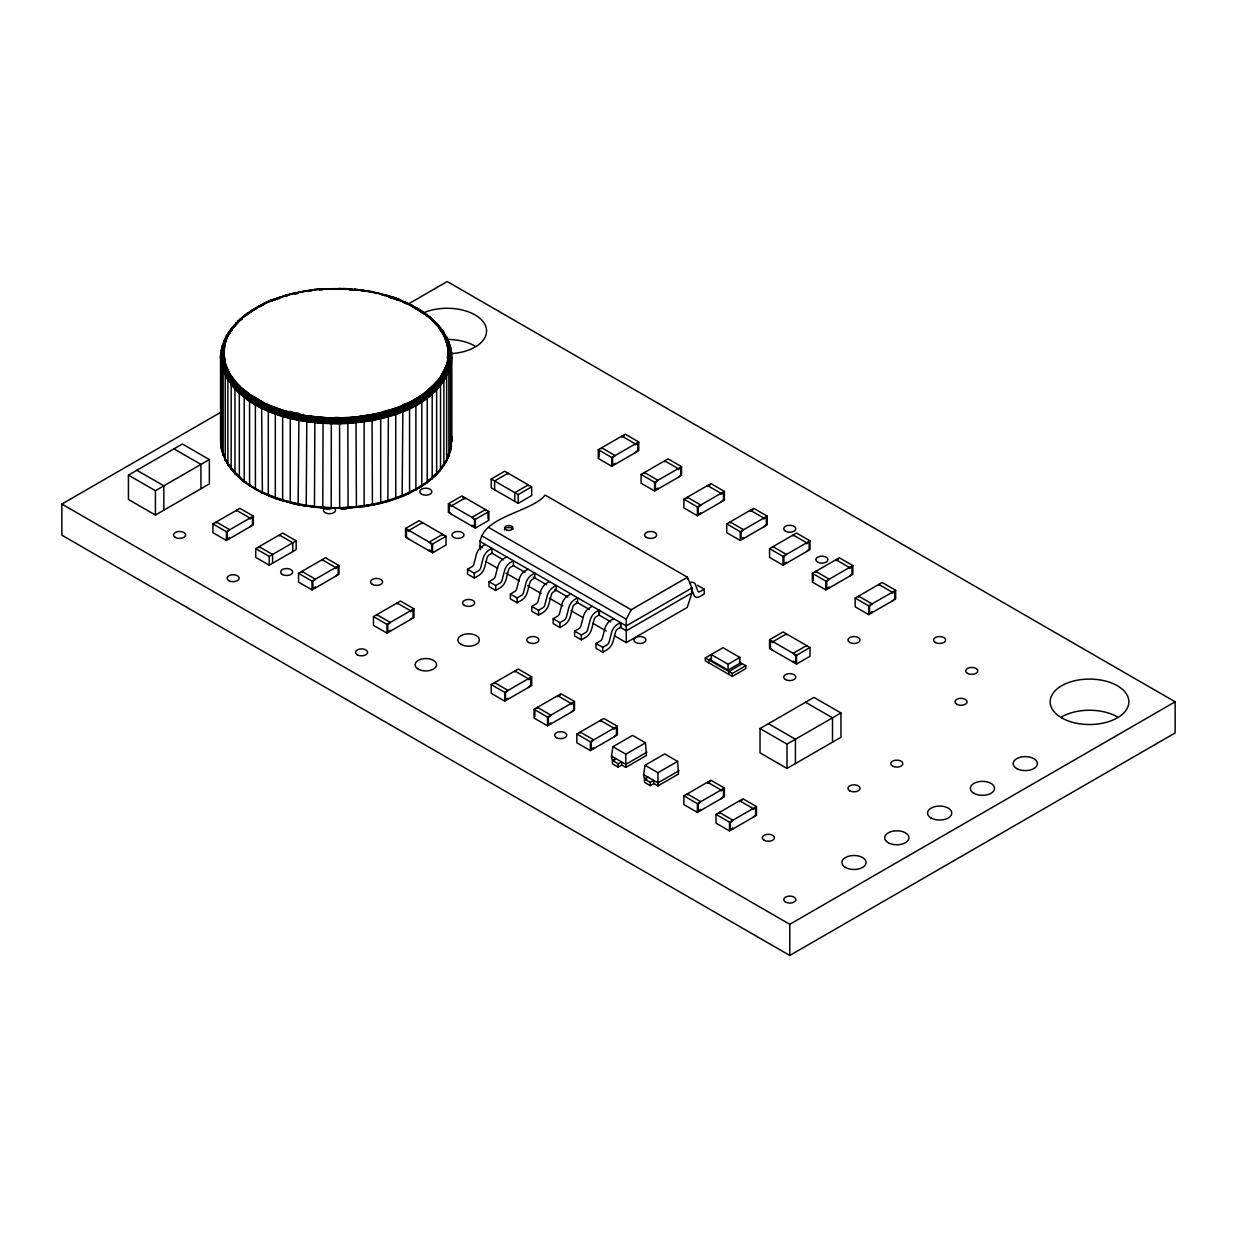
<?xml version="1.0" encoding="UTF-8"?>
<svg xmlns="http://www.w3.org/2000/svg" width="1237" height="1237" viewBox="0 0 1237 1237"><rect width="100%" height="100%" fill="white"/><g stroke="black" fill="none" stroke-linecap="round" stroke-linejoin="round"><path stroke-width="1.5" d="M625.829 767.373L625.829 754.183L645.482 742.834L646.41 755.482L625.829 767.373L621.778 765.023L621.531 761.868L618.16 763.817L612.439 760.508L612.439 763.817L618.16 767.126L621.778 765.023M657.945 785.912L657.945 772.723L677.598 761.373L678.525 774.037L657.945 785.912L653.894 783.578L653.646 780.408L650.275 782.356L644.539 779.047L644.539 782.356L650.275 785.665L653.894 783.578M443.944 335.212C429.842 316.687 450.407 337.763 442.413 331.995C445.335 339.556 449.588 348.185 449.371 356.967C449.758 352.22 445.737 357.106 448.134 359.395C444.593 383.254 421.987 397.695 401.36 405.999C388.774 410.112 379.96 416.111 365.564 417.333C356.735 416.049 339.046 425.157 333.588 418.029C306.606 417.41 278.418 412.184 254.698 398.268C264.347 410.684 289.102 413.962 304.766 417.982C352.452 426.997 459.917 412.354 447.346 342.912C459.422 396.551 388.866 417.951 347.829 420.193C321.342 421.647 294.313 418.214 269.681 408.086C267.084 406.447 261.765 403.107 261.641 408.148L262.399 493.006L255.41 488.893L255.379 404.87C255.425 403.71 256.074 402.566 257.049 401.932C243.704 394.34 231.149 383.625 225.474 368.966C218.052 366.925 230.747 317.986 225.66 341.273M407.576 403.061C420.472 397.263 432.223 388.109 440.604 377.362C432.734 391.108 416.745 399.876 402.984 407.947C398.639 405.721 405.535 403.2 407.839 403.308C397.077 412.045 376.125 415.292 361.513 418.879L357.694 418.384L350.226 420.039L349.7 419.096L333.557 419.544L304.766 417.982L301.766 416.482L293.927 415.818L293.927 414.843L283.505 413.05L254.389 398.793M330.696 288.886L314.724 289.489L291.515 293.942M325.486 419.281L325.609 417.627L309.838 416.096L309.621 416.962L315.93 419.498L325.486 419.281L327.31 420.348L333.557 419.544M347.829 420.193L348.076 507.216C348.726 509.412 338.768 510.355 339.649 507.541L339.572 420.518M379.79 415.493L380.702 418.709L380.687 502.732L372.43 505.16L372.043 417.178M224.144 351.725C221.98 353.689 226.634 377.084 223.742 362.008C221.825 354.076 223.541 345.448 226.51 338.134C218.052 357.447 227.392 384.259 248.235 396.366C253.152 391.851 265.97 407.963 273.439 406.818C273.965 411.983 289.582 411.906 294.159 414.905C312.714 422.544 293.973 406.633 293.927 415.818M283.505 413.05C287.834 412.926 288.747 409.416 294.607 413.297M317.677 417.024L317.476 418.678L315.93 419.498M279.624 410.839L280.211 409.261L266.852 404.205L254.977 397.989L244.771 390.861L244.199 391.433L248.235 396.366L255.904 401.283L272.774 408.365L273.64 409.663L286.768 413.019M394.541 411.194L395.763 414.318L395.747 498.341L387.846 501.449L388.372 416.668L387.305 413.498M287.479 295.829C274.026 296.865 307.394 290.262 284.201 295.937M278.943 298.735C271.228 298.132 260.388 305.462 252.317 310.24L247.122 314.878M266.976 404.097L266.233 405.612L264.409 405.736L244.029 391.804M331.315 420.487L331.207 507.51C332.088 510.402 322.192 509.319 322.78 507.124L323.058 420.101M408.055 405.69L409.555 408.689L409.555 492.403L402.149 496.47L402.845 411.643L401.468 408.581M260.064 402.597L260.868 401.113M347.829 507.788L356.411 507.124L356.024 419.529M270.656 300.421L264.177 303.297L260.45 306.544M221.995 446.897L220.944 445.923L220.542 440.387L220.542 356.673L221.052 351.153L223.279 349.978M221.469 350.581C218.099 379.264 244.771 400.03 268.615 409.633C301.364 422.93 338.026 425.25 372.631 418.864C400.649 413.096 431.064 401.36 446.14 375.399C451.66 365.162 453.051 352.437 448.351 341.628C448.892 339.974 444.16 333.99 445.444 338.134C440.202 327.774 437.883 324.218 432.424 320.368M220.866 441.362L220.789 437.14M449.201 350.69C448.861 353.241 448.799 355.514 451.474 356.565C451.319 368.966 444.933 380.439 436.367 389.083C410.777 413.514 373.991 421.647 339.634 422.683C302.74 422.807 262.569 414.936 235.262 388.341C225.49 378.568 214.821 356.89 224.237 345.231M451.474 356.565L451.428 362.41L448.134 359.395M451.118 447.067L451.536 436.367L450.871 447.33L451.227 437.357M256.446 308.755L256.678 307.92M314.677 289.597L322.641 289.118M408.055 493.285L415.895 489.172L415.895 405.458L414.24 402.52M244.215 316.687C229.665 327.403 252.796 308.833 253.492 310.502M252.317 310.24L253.198 309.729L245.112 315.976M425.358 395.453L427.229 398.252L427.229 481.951L414.24 490.115L415.06 490.347L421.786 485.677L421.786 401.979L419.142 396.69M356.411 507.124L331.269 508.438M233.623 327.449C240.643 320.321 244.787 313.069 252.317 311.214L246.333 314.693M425.358 483.048L427.229 481.951M248.235 396.366L254.265 399.35L241.478 391.016C233.484 379.28 254.405 398.67 254.698 398.268M243.967 392.16L235.679 385.295L236.607 382.898L240.535 386.934L236.437 382.975M242.344 317.584L247.323 313.286M431.203 479.307L432.192 478.008L432.192 394.294L430.213 391.588M233.329 382.527L231.164 385.063L231.164 468.761L240.256 477.467M242.127 318.744L235.695 324.063L241.787 318.636L240.411 319.053M241.88 319.1L238.045 321.543L242.56 317.043M434.929 475.209L436.63 473.864L436.63 390.15L434.558 387.521M230.144 465.715L227.902 464.262L227.902 380.563L230.144 378.12M233.948 327.032L231.798 328.393L237.071 322.687M237.597 322.811L234.272 325.671L239.081 320.909M372.754 504.711L364.111 506.119L364.111 418.523M438.393 470.895L440.542 469.534L440.542 385.836L438.393 383.284M225.66 342.541L224.5 343.237L222.969 353.349L223.588 347.551L224.624 347.118M223.851 347.303C221.021 362.534 227.886 378.445 239.514 388.263M224.206 347.149L223.742 362.008M225.474 368.966L223.155 371.208L223.155 454.907L224.686 456.546M235.556 384.197C229.402 373.976 225.459 371.61 224.253 356.349M229.216 333.542L232.108 329.212L229.092 333.866C223.48 338.799 221.299 364.575 230.314 374.424M448.954 354.942C448.227 365.147 444.531 374.44 438.965 382.589L427.291 393.984L411.89 403.772L383.207 414.627C371.61 411.859 400.525 408.859 401.468 406.138M449.309 355.359L448.474 363.57L443.248 376.45M439.862 469.503L443.897 465.066L443.897 381.352L441.686 378.909M224.995 366.616L226.155 365.503M306.776 290.896L299.06 292.257M449.093 453.964L445.861 461.803L446.681 460.458L446.681 376.744L444.392 374.394M223.217 451.814L221.81 450.763L220.804 445.258L220.804 361.56L223.17 359.519M221.701 450.438L221.67 366.399L224.036 364.266M446.542 369.786L448.861 372.043L448.861 455.742L446.542 461.092M220.542 356.673L222.923 354.741M221.887 354.571L222.428 345.757M448.103 365.101L450.454 367.25L450.454 450.948L449.619 452.371L450.253 449.17M449.155 350.813L451.536 352.669L451.289 446.773M439.382 327.728L435.64 323.445L436.661 325.022C433.553 322.44 430.986 315.157 426.239 315.528M614.712 760.941L612.006 759.379L611.511 756.07L612.918 746.731L632.571 735.381L645.482 742.834M646.812 779.48L644.121 777.918L643.611 774.609L645.034 765.27L664.686 753.921L677.598 761.373M388.356 500.691L379.79 503.088L380.687 502.732M272.805 407.994L264.409 405.736M346.808 288.592L338.752 288.546L358.034 290.076M222.026 346.314L221.052 351.153M322.656 288.886L314.662 289.705M402.829 495.681L394.541 498.789L395.747 498.341M450.454 367.25L451.397 362.07M449.603 450.933L450.237 447.748M449.897 452.154L450.546 448.938M450.144 451.907L451.428 446.109M224.639 342.927L223.588 347.551M223.711 347.411L226.866 338.01L231.736 329.197M224.021 347.21L225.258 342.556M440.233 377.208C445.444 369.291 449.387 359.735 448.088 350.086M445.088 368.425L446.418 370.079L447.856 364.977L448.49 350.133M447.794 364.637L448.861 350.287M447.856 364.977L448.892 360.183M314.878 419.374L314.461 506.969L323.058 507.696M409.014 493.501L409.54 492.713M232.788 328.578L228.443 332.861L232.865 327.001M450.948 442.722L451.799 441.238L451.505 352.329M480.636 549.645C473.694 517.066 530.317 513.587 545.192 495.094L687.463 577.246L692.024 587.946L692.024 592.817L687.215 607.413L626.278 642.591L614.573 635.849M221.887 346.963L224.021 340.995L225.799 340.531M385.573 295.365L370.435 291.391L354.756 289.195M450.423 366.91C434.775 410.545 380.934 422.265 339.649 423.843C297.05 423.626 243.148 413.452 223.186 370.868M448.907 452.649L447.346 457.365L448.722 456.391M448.753 454.118L446.263 460.38M448.32 456.917L449.371 453.747M448.552 456.669L450.454 450.948M226.51 338.134L224.485 343.391L226.185 339.696M447.268 364.08L440.418 377.27M445.83 368.75L447.438 364.188M447.701 364.482C446.542 367.575 443.743 378.491 440.944 377.61M306.25 505.871L314.878 506.969L306.219 505.608L306.822 418.307M429.193 389.516L429.997 390.799L433.63 388.464L446.093 369.043M226.185 336.309L223.464 342.17L224.021 340.995M226.479 336.124C201.322 402.69 300.699 425.806 347.984 421.523C379.434 419.297 412.601 410.839 435.903 388.418C445.969 378.599 456.206 358.39 448.304 346.051M226.804 335.985C201.878 398.84 294.066 423.657 339.618 421.461C384.614 422.961 475.456 392.717 443.31 332.212M446.14 461.617L448.861 455.742M378.182 293.478L362.781 290.479M226.108 338.66L228.428 333.866M228.845 333.588L226.093 338.83L228.103 335.521M262.863 304.92L264.022 304.488M445.475 368.533L440.604 377.362L429.007 389.439M626.278 642.591L626.278 619.242L631.179 609.748L687.463 577.246M298.921 416.9L298.132 503.861L298.921 504.495M225.691 337.129L228.953 331.732M225.66 337.469L229.556 331.423M230.654 331.408L229.695 333.016L234.968 324.944M446.542 376.063C420.766 416.173 366.972 424.662 322.795 422.667C283.443 419.405 230.608 405.148 220.944 360.879M442.784 466.488L446.681 460.458M443.387 466.194L446.65 460.782M380.486 503.366L372.306 505.098L380.656 503.011M228.273 334.33L231.551 329.228M442.923 372.863C441.13 377.687 437.063 383.501 433.63 388.464M443.99 373.698L438.068 382.712M370.265 291.484L378.151 293.184M291.205 415.168L290.262 418.384L290.262 502.083L291.205 502.763M372.553 417.07L372.894 414.333L380.439 412.787M228.567 332.227L232.293 327.279M233.205 326.939C189.276 390.227 292.009 425.791 339.603 421.106C385.279 423.425 479.214 389.469 440.82 329.197M440.233 469.503L444.794 462.035M439.475 470.926L443.897 465.066M439.784 470.818L443.867 465.39M231.025 329.769L234.659 325.022M231.922 329.181L235.339 324.991M306.42 506.304L290.324 502.67M283.737 413.112L282.639 416.281L282.654 500.305L290.881 503.088M231.829 328.052L236.437 322.811M237.411 322.702C185.318 381.073 283.18 424.708 331.284 420.75C377.347 424.538 475.936 395.067 442.197 332.196M440.542 469.534L425.683 483.172M435.594 475.209L440.511 469.859M436.151 474.946L440.418 470.168M234.272 325.671L238.726 320.847M235.154 324.96L238.911 320.862M437.527 381.723L424.306 393.165M437.929 382.187L429.873 390.258M276.562 410.746L275.31 413.869L275.31 497.568L276.562 498.341L261.656 492.171M378.074 292.999C397.355 298.457 394.541 296.664 406.262 303.668M283.041 501.047L283.737 500.707L275.325 497.892M235.819 323.445L241.138 318.62M235.726 323.738L241.447 318.589M430.893 479.322L436.599 474.188M431.481 479.214L436.506 474.482M411.89 403.772L420.023 398.128M238.122 321.233L242.823 316.935M238.045 321.543L243.148 316.95M433.429 385.588L434.218 386.485L420.023 399.103M269.681 408.086L268.29 411.148L268.29 494.862L269.681 495.681M393.397 411.581L395.191 409.988L394.557 408.426M240.179 319.594L246.039 314.708M427.786 481.116L430.213 479.183M425.992 483.219L432.161 478.332M426.301 483.219L432.069 478.626M242.359 317.414L247.709 313.177M429.641 389.902L419.714 397.216L413.699 400.108L424.616 393.366L425.234 394.557M429.935 390.444L420.008 397.958M247.106 313.657L252.889 309.637M425.018 393.845C396.397 414.225 359.998 420.271 325.501 418.694M420.023 486.698L427.198 482.275M420.626 486.899L426.981 482.817M402.643 302.23L403.958 302.462M406.092 302.601L405.365 302.338L416.421 309.034M251.343 398.484L249.565 401.329L249.565 485.043L251.343 486.079M252.333 310.085L258.641 306.359M419.9 397.587L408.241 404.02M250.786 311.399L257.265 307.565M250.663 311.631L256.554 308.152M250.57 311.925L255.008 309.296M414.534 490.254L421.755 486.002M414.812 490.347L421.678 486.296M408.859 303.699L447.222 281.541L1175.15 701.812L1175.15 732.953L789.778 955.459L61.85 535.188L61.85 504.047L220.341 412.539M128.432 475.132L182.38 443.99L209.362 459.561L209.362 483.899L155.414 515.04L128.432 499.47L128.432 475.132L155.414 490.702L209.362 459.561M212.903 523.9L239.87 508.33L253.353 516.107L253.353 524.875L226.386 540.445L212.903 532.652L212.903 523.9L226.386 531.678L253.353 516.107M255.719 548.625L282.685 533.039L296.169 540.832L296.169 549.584L269.202 565.17L255.719 557.377L255.719 548.625L269.202 556.403L296.169 540.832M298.534 573.334L325.501 557.763L339 565.556L339 574.308L312.018 589.879L298.534 582.101L298.534 573.334L312.018 581.127L339 565.556M405.581 528.477L419.065 520.684L446.047 536.255L446.047 545.022L432.563 552.8L405.581 537.229L405.581 528.477L432.563 544.048L446.047 536.255M448.397 503.753L461.896 495.96L488.862 511.53L488.862 520.298L475.379 528.075L448.397 512.505L448.397 503.753L475.379 519.324L488.862 511.53M491.228 479.028L504.711 471.235L531.678 486.821L531.678 495.573L518.195 503.366L491.228 487.78L491.228 479.028L518.195 494.599L531.678 486.821M598.275 449.727L625.242 434.156L638.725 441.949L638.725 450.701L611.758 466.272L598.275 458.494L598.275 449.727L611.758 457.52L638.725 441.949M624.407 435.625L621.871 437.078L621.871 436.104L635.354 443.897L635.354 444.872L637.89 443.403L637.89 450.222L635.354 452.649M485.26 544.496L481.75 546.538A9.138 5.273 -60 0 0 476.57 553.789L473.833 564.211A3.139 1.809 -60 0 1 472.07 566.685L467.555 569.314L467.555 574.169L474.297 578.066L478.58 575.592A9.107 5.257 -60 0 0 484.641 567.149L487.053 557.841A3.17 1.825 -60 0 1 489.156 554.887L492.001 553.248L503.413 559.835M373.466 616.598L400.448 601.027L413.931 608.82L413.931 617.572L386.949 633.143L373.466 625.365L373.466 616.598L386.949 624.391L413.931 608.82M641.091 474.451L668.057 458.881L681.556 466.674L681.556 475.425L654.574 490.996L641.091 483.219L641.091 474.451L654.574 482.244L681.556 466.674M467.555 569.314L474.297 573.21L478.812 570.582A3.139 1.809 -60 0 0 480.59 568.108L483.311 557.671A9.138 5.273 -60 0 1 488.491 550.434L492.001 548.378L492.001 553.248M506.66 556.851L503.165 558.908A9.138 5.273 -60 0 0 497.985 566.144L495.248 576.566A3.139 1.809 -60 0 1 493.47 579.055L488.971 581.668L488.971 586.539L495.712 590.436L499.995 587.962A9.107 5.257 -60 0 0 506.057 579.504L508.453 570.195A3.17 1.825 -60 0 1 510.572 567.242L513.401 565.618L524.967 572.283M488.971 581.668L495.712 585.565L500.212 582.936A3.139 1.809 -60 0 0 501.99 580.462L504.727 570.041A9.138 5.273 -60 0 1 509.907 562.804L513.401 560.748L513.401 565.618M528.075 569.206L524.581 571.262A9.138 5.273 -60 0 0 519.385 578.499L516.664 588.936A3.139 1.809 -60 0 1 514.886 591.41L510.371 594.038L510.371 598.894L517.112 602.79L521.395 600.316A9.107 5.257 -60 0 0 527.472 591.874L529.869 582.565A3.17 1.825 -60 0 1 531.987 579.612L534.817 577.973L534.817 573.102L531.322 575.159A9.138 5.273 -60 0 0 526.142 582.395L523.406 592.832A3.139 1.809 -60 0 1 521.627 595.306L517.112 597.919L510.371 594.038M683.906 499.176L710.888 483.605L724.372 491.383L724.372 500.15L697.39 515.721L683.906 507.928L683.906 499.176L697.39 506.954L724.372 491.383M710.038 485.059L707.518 486.528L707.518 485.553L721.001 493.331L721.001 494.305L723.521 492.852L723.521 499.655L721.001 502.098M549.491 581.576L545.981 583.632A9.138 5.273 -60 0 0 540.801 590.869L538.064 601.29A3.139 1.809 -60 0 1 536.286 603.764L531.786 606.393L531.786 611.264L538.528 615.145L542.811 612.686A9.107 5.257 -60 0 0 548.872 604.228L551.269 594.92A3.17 1.825 -60 0 1 553.387 591.966L556.233 590.327L556.233 585.472L552.723 587.513A9.138 5.273 -60 0 0 547.543 594.75L544.806 605.187A3.139 1.809 -60 0 1 543.028 607.661L538.528 610.289L531.786 606.393M570.891 593.93L567.396 595.987A9.138 5.273 -60 0 0 562.216 603.223L559.48 613.66A3.139 1.809 -60 0 1 557.701 616.134L553.186 618.747L553.186 623.618L559.928 627.515L564.211 625.041A9.107 5.257 -60 0 0 570.288 616.598L572.685 607.29A3.17 1.825 -60 0 1 574.803 604.336L577.633 602.697L577.633 597.827L574.138 599.883A9.138 5.273 -60 0 0 568.958 607.12L566.221 617.541A3.139 1.809 -60 0 1 564.443 620.015L559.928 622.644L553.186 618.747M726.722 523.9L753.704 508.33L767.187 516.107L767.187 524.875L740.221 540.445L726.722 532.652L726.722 523.9L740.221 531.678L767.187 516.107M752.854 509.783L750.333 511.237L750.333 510.278L763.817 518.056L763.817 519.03L766.337 517.576L766.337 524.38L763.817 526.823M592.307 606.3L588.797 608.341A9.138 5.273 -60 0 0 583.617 615.593L580.895 626.015A3.139 1.809 -60 0 1 579.117 628.489L574.602 631.117L574.602 635.973L581.344 639.869L585.627 637.395A9.107 5.257 -60 0 0 591.688 628.953L594.1 619.644A3.17 1.825 -60 0 1 596.203 616.691L599.048 615.052L599.048 610.181L595.554 612.238A9.138 5.273 -60 0 0 590.358 619.474L587.637 629.911A3.139 1.809 -60 0 1 585.859 632.385L581.344 635.014L574.602 631.117M491.228 684.587L518.195 669.016L531.678 676.794L531.678 685.561L504.711 701.132L491.228 693.338L491.228 684.587L504.711 692.364L531.678 676.794M613.707 618.655L610.212 620.711A9.138 5.273 -60 0 0 605.032 627.948L602.295 638.369A3.139 1.809 -60 0 1 600.517 640.859L596.018 643.472L596.018 648.343L602.759 652.239L607.042 649.765A9.107 5.257 -60 0 0 613.104 641.307L615.5 631.999A3.17 1.825 -60 0 1 617.619 629.045L620.448 627.422L620.448 622.551L616.954 624.608A9.138 5.273 -60 0 0 611.774 631.844L609.037 642.266A3.139 1.809 -60 0 1 607.259 644.74L602.759 647.368L596.018 643.472M692.024 587.946L626.278 625.907L479.446 541.126M692.024 592.817L626.278 630.777L620.788 627.607L620.788 622.737M769.553 548.625L796.52 533.039L810.003 540.832L810.003 549.584L783.036 565.17L769.553 557.377L769.553 548.625L783.036 556.403L810.003 540.832M690.849 587.807A3.17 1.825 -60 0 1 691.483 588.518L693.895 595.059A9.107 5.257 -60 0 0 699.956 596.497L704.24 594.038L704.24 589.168L699.725 591.75A3.139 1.809 -60 0 1 697.946 591.332L695.225 584.05A9.138 5.273 -60 0 0 690.045 582.797L689.488 583.091M534.044 709.311L561.01 693.741L574.494 701.518L574.494 710.285L547.527 725.856L534.044 718.063L534.044 709.311L547.527 717.089L574.494 701.518M560.175 695.194L557.64 696.647L557.64 695.689L571.123 703.466L571.123 704.441L573.659 702.987L573.659 709.791L571.123 712.234M812.369 573.334L839.335 557.763L852.819 565.556L852.819 574.308L825.852 589.879L812.369 582.101L812.369 573.334L825.852 581.127L852.819 565.556M838.5 559.232L835.965 560.686L835.965 559.712L849.448 567.505L849.448 568.479L851.984 567.01L851.984 573.829L849.448 576.256M739.293 661.965L745.772 665.707L745.772 668.629L732.289 676.407L705.322 660.836L705.322 657.914L723.026 647.693L739.881 657.435L739.881 663.264L728.083 670.083L711.213 660.357L711.213 654.512L728.083 664.238L739.881 657.435M576.859 734.036L603.826 718.45L617.325 726.243L617.325 734.994L590.343 750.581L576.859 742.788L576.859 734.036L590.343 741.813L617.325 726.243M711.692 658.13L708.693 659.862L708.693 662.785M769.553 639.715L783.036 631.937L810.003 647.508L810.003 656.259L796.52 664.053L769.553 648.482L769.553 639.715L796.52 655.285L810.003 647.508M855.184 598.059L882.151 582.488L895.65 590.281L895.65 599.033L868.668 614.603L855.184 606.826L855.184 598.059L868.668 605.852L895.65 590.281M742.401 663.759L728.918 671.536L728.918 674.459M705.322 657.914L732.289 673.485L745.772 665.707M612.439 760.508L615.81 758.559M646.905 752.173L625.829 764.342L611.511 756.07M644.539 779.047L647.91 777.099M679.02 770.728L657.945 782.882L643.611 774.609M760.028 728.531L813.961 697.39L840.944 712.96L840.944 737.283L786.995 768.44L760.028 752.869L760.028 728.531L786.995 744.102L840.944 712.96M683.906 795.839L710.888 780.253L724.372 788.046L724.372 796.798L697.39 812.384L683.906 804.591L683.906 795.839L697.39 803.617L724.372 788.046M710.038 781.722L707.518 783.176L707.518 782.201L721.001 789.995L721.001 790.969L723.521 789.5L723.521 796.319L721.001 798.746M716.022 814.379L742.989 798.808L756.487 806.586L756.487 815.353L729.505 830.924L716.022 823.131L716.022 814.379L729.505 822.157L756.487 806.586M742.154 800.262L739.618 801.715L739.618 800.741L753.117 808.534L753.117 809.508L755.637 808.039L755.637 814.858L753.117 817.286M61.85 504.047L789.778 924.302L1175.15 701.812M395.701 299.091L392.222 297.081L399.566 299.849M412.277 305.771L411.473 305.307L420.472 310.997M246.101 394.789L244.199 397.572L244.199 481.27L246.101 482.384L243.704 480.435M258.069 306.482L264.764 303.359L257.976 306.745M413.962 400.386L401.577 406.293L387.784 410.962M414.086 400.541L408.287 404.205L388.14 412.277M256.832 307.735L263.527 304.364M257.528 307.58L263.775 304.395M415.895 489.172C368.611 513.247 309.838 513.618 261.641 491.847M408.318 493.439L415.864 489.496M408.566 493.532L415.787 489.775M255.41 488.893L257.049 489.527M241.323 390.892L239.329 393.582L239.329 477.281L241.323 478.487M253.941 309.513L257.188 308.028M424.105 313.966L417.209 308.539L418.06 309.034M264.007 303.637L270.98 300.467M401.685 406.463L408.071 403.633M262.986 304.689L269.821 301.581M401.932 496.439L409.462 493.006M402.149 496.47L409.215 493.393M237.056 386.794L234.968 389.408L234.968 473.106L237.056 474.389M417.348 308.461L423.425 312.358L417.812 309.08M270.455 300.668L277.66 297.916M401.762 406.664L380.656 413.297M269.991 301.472L275.434 299.462M270.393 301.472L275.635 299.509L270.408 300.962M394.758 498.959L402.767 495.944M394.959 499.068L402.659 496.176M338.783 420.518C346.453 418.415 336.789 416.405 333.588 418.029M277.196 298.086L284.742 295.736L277.165 298.225M277.15 298.395L282.438 296.679M415.941 308.786L428.358 316.224L425.513 314.708M395.036 409.231L380.718 413.498L365.456 416.343L341.582 417.828L349.607 417.735L349.7 419.096M276.856 298.921L282.84 297.112M387.49 501.279L395.701 498.619M387.676 501.402L395.608 498.836M431.017 319.44L433.012 320.63L426.579 315.42M284.201 296.107L291.515 294.112M387.861 411.132L373.033 414.611M432.826 320.12L431.806 319.502L439.336 327.666M379.945 503.289L388.31 500.97M380.254 503.474L388.124 501.341M227.515 373.589L225.227 375.924L225.227 459.638L227.129 461.231M291.576 293.71L299.369 291.994M293.401 293.679L297.158 292.844M380.594 413.112L357.493 416.854M380.795 413.9C360.183 419.096 338.629 420.766 317.507 418.091M421.307 311.724L422.358 311.848M294.994 293.865L298.241 293.107M299.107 292.025L307.023 290.633M357.462 416.73L372.971 414.457M365.564 417.333L373.203 415.184M372.785 504.449C342.974 510.031 311.801 508.886 282.654 500.305M364.204 506.32L372.693 504.928M364.312 506.459L372.631 505.083M306.822 290.649L314.832 289.597M311.508 290.417L306.776 291.051L309.466 291.313M325.547 418.091L341.613 418.307L365.487 416.544M365.549 416.962L341.644 419.111M307.858 291.406L311.198 290.989M364.668 506.088L356.024 507.124L364.559 506.443M356.101 507.325L364.621 506.304M294.823 293.757L298.132 293.416M357.57 417.194L349.607 417.735M349.669 418.322L357.632 417.596L357.694 418.384M319.362 290.107L322.733 289.845M444.377 336.418L445.459 336.897L449.278 351.03L448.443 345.896L447.423 345.479M347.875 508.005L356.38 507.325M446.866 341.35L449.186 343.005L446.294 336.928M322.671 288.809L343.623 288.824M349.654 418.106L325.532 418.292L309.652 416.761M415.864 308.168L416.854 308.74M446.186 340.917L447.686 343.778M348.045 508.005L322.826 507.912M330.696 288.731L338.768 288.669M341.628 418.709L325.517 418.493L301.859 415.694M331.315 508.082L314.461 506.969M392.717 297.545L389.315 297.452M346.747 288.7L354.864 289.551M350.056 289.334L354.864 289.705M317.569 417.487L325.563 417.905M325.501 419.096L309.559 417.565M352.761 290.092L349.514 290.015M314.492 507.17L323.012 507.912M354.694 289.303L362.75 290.247M317.6 417.317L301.905 415.493L279.763 410.065M317.492 418.292L286.845 412.447L266.342 405.056M394.773 298.674L388.975 296.911L395.036 298.937M361.003 290.973L364.281 291.406M306.281 506.088L314.801 507.185M362.549 290.231L370.559 291.731M302.014 415.137L309.745 416.39M309.575 417.364L286.798 412.648M309.559 417.735L294.174 414.72M298.241 504.65L306.606 506.242M301.952 415.307C276.176 410.421 248.73 401.004 232.649 379.001M298.782 504.696L282.701 500.583M290.494 503.042L298.519 504.897M381.599 294.777L387.784 296.463M385.14 294.916L392.686 297.251M280.119 409.385L287.293 411.426M388.789 297.019L394.201 298.813M275.372 498.171L283.551 500.892M275.588 498.542L283.196 501.062M392.423 297.004L399.412 299.524M273.099 407.236L279.918 409.694M440.094 327.759L441.176 329.166M439.692 327.697L441.702 331.516M403.726 302.075L396.412 299.246L397.015 300.034M395.995 299.4L401.406 301.302M395.778 299.57L397.587 300.266M268.367 495.449L276.346 498.526M268.615 495.851L275.928 498.666M399.134 299.478L405.999 302.354M273.006 407.406L260.342 401.669M403.355 301.936L410.344 305.06M403.123 301.967L410.498 305.245M402.891 302.075L406.169 303.544M261.734 492.45L269.45 495.851M261.842 492.682L269.202 495.944M405.489 302.245L412.23 305.477M260.079 402.427L266.249 405.442M411.225 305.74L416.73 308.508M410.607 305.462L422.745 312.559M255.379 488.569L263.172 492.743M255.611 489.419L262.646 492.991M411.751 305.199L418.013 308.724M260.11 402.241L244.106 391.619L232.247 379.45M697.498 585.271L704.24 589.168M462.731 497.429L465.267 498.882L465.267 497.908L451.768 505.701L451.768 506.675L449.247 505.206L449.247 512.025L451.768 514.453M805.534 702.245L832.516 717.816L832.516 742.154M488.893 527.596L631.179 609.748M481.719 535.776L626.278 619.242M479.446 545.996L482.353 547.682M533.209 577.045L546.414 584.668M554.671 589.43L567.876 597.054M576.133 601.831L589.338 609.454M610.784 621.84L599.388 615.253L599.388 610.382M768.455 723.66L795.422 739.231L795.422 763.569M485.909 561.567L497.614 568.324M505.964 573.133L519.339 580.864M527.689 585.689L541.048 593.404M549.414 598.229L562.773 605.944M571.138 610.769L582.828 617.51M592.848 623.309L606.223 631.025M173.953 448.861L200.935 464.432L200.935 488.754M136.874 470.261L163.841 485.847L163.841 510.17M612.918 746.731L625.829 754.183M645.034 765.27L657.945 772.723M230.902 379.28L232.108 379.975L225.149 366.106M416.962 309.343L419.869 311.121M249.565 485.043L255.626 488.677M249.58 485.368L256.755 489.682M249.673 485.646L256.476 489.759M417.766 308.461L423.224 312.002M254.575 398.422L244.323 391.263M438.486 327.326L443.001 332.305L444.98 337.082M422.142 311.709L428.141 316.641M421.879 311.647L428.017 316.038M244.199 481.27L251.034 486.203M244.23 481.595L250.74 486.265M244.447 482.136L250.446 486.265M449.82 346.391L450.67 347.813L448.876 342.077M423.116 311.94L428.234 315.791M422.683 311.925L428.358 316.224M249.503 394.649L240.024 387.243M427.461 315.45L432.749 319.764L428.017 315.621M426.889 315.373L432.981 320.306M245.761 482.507L236.7 474.482L229.757 465.777M239.329 477.281L245.452 482.554M239.359 477.621L245.142 482.538M239.591 478.162L244.88 482.461M427.399 315.651L431.976 319.455M244.617 390.969L236.252 383.068L227.376 370.234M239.576 387.908L243.983 391.974M437.233 324.187L432.301 319.409L436.769 324.017M432.007 319.316L437.326 324.481M432.084 320.46L434.218 322.501M234.968 473.106L240.643 478.626M235.107 473.74L240.334 478.595M432.146 319.44L436.785 324.187M239.762 387.552L229.587 374.796M235.618 383.841L239.53 388.093M446.572 337.129L449.046 342.371M441.052 328.532L436.615 323.553L440.171 328.083M436.321 323.46L441.145 328.826M435.996 323.414L439.908 327.712M231.195 384.707C264.13 420.982 318.497 427.244 364.683 421.446C401.298 416.173 453.376 396.257 451.227 351.695M231.164 468.761L236.344 474.498M231.195 469.086L236.02 474.467M231.288 469.395L235.463 474.204M436.089 323.475L440.233 328.408M236.607 382.898L230.113 374.471M235.571 384.027L226.959 370.652M440.403 327.882L444.392 333.325M232.587 470.215L227.623 462.731M227.902 464.262L232.247 470.153M228.041 464.896L231.675 469.874M437.712 325.563L440.496 329.676M439.506 327.666L442.413 331.995M439.135 327.697L444.779 336.418M232.355 379.28L225.567 365.704M448.443 345.896L447.083 341.165M443.635 332.336L446.974 337.639M227.902 380.563L221.701 366.059M226.371 461.123L229.031 465.7M225.227 459.638L228.706 465.576M225.273 459.963L228.428 465.39M442.892 332.181L445.521 337.052M229.927 374.564L224.515 361.034M224.655 366.554L226.804 371.162M226.046 460.984L222.505 451.536M223.155 454.907L225.768 460.798M445.258 336.634L447.346 341.768M444.949 336.464L446.928 341.072M444.578 336.402L449 350.411M227.082 370.497L224.021 361.359M222.846 451.691L224.314 456.453M222.227 451.319L223.696 456.097M221.67 450.113L223.464 455.85M446.387 340.917L448.784 354.849M225.412 365.827L223.742 351.772M450.361 346.87L451.536 352.669M450.964 433.136L451.644 441.903M450.825 433.8L451.397 437.032M220.835 361.219L221.67 366.399M221.361 446.495L221.933 449.711M220.804 445.258L221.98 451.057M447.624 345.479L448.289 350.102M220.681 356.009L220.804 361.56M892.279 600.981L894.799 598.553L894.799 591.734L892.279 593.188L892.279 592.214L878.78 584.436L878.78 585.41M872.039 612.655L872.039 611.681L869.518 613.15L869.518 606.331L872.039 603.903L858.555 596.11L858.555 597.084M868.668 605.852L868.668 614.603M829.223 587.946L829.223 586.972L826.703 588.425L826.703 581.606L829.223 579.179L815.74 571.386L815.74 572.36M825.852 581.127L825.852 589.879M813.204 573.829L813.204 580.632M806.632 551.532L809.168 549.104L809.168 542.285L806.632 543.754L806.632 542.78L793.149 534.987L793.149 535.961M806.632 646.534L806.632 645.559L793.149 653.337L795.685 655.78L795.685 662.584L793.149 661.13L793.149 662.104M796.52 655.285L796.52 664.053M789.778 924.302L789.778 955.459M786.995 744.102L786.995 768.44M786.407 563.222L786.407 562.247L783.871 563.701L783.871 556.897L786.407 554.454L772.924 546.677L772.924 547.651M786.407 634.844L786.407 633.885L772.924 641.663L772.924 642.637L770.388 641.183L770.388 647.987L772.924 650.43M783.036 556.403L783.036 565.17M743.592 538.497L743.592 537.523L741.056 538.976L741.056 532.173L743.592 529.73L730.093 521.952L730.093 522.926M740.221 531.678L740.221 540.445M732.876 828.976L732.876 828.001L730.356 829.455L730.356 822.651L732.876 820.208L719.393 812.431L719.393 813.405M732.289 673.485L732.289 676.407M729.505 822.157L729.505 830.924M728.083 664.238L728.083 670.083M700.76 513.772L700.76 512.798L698.24 514.267L698.24 507.448L700.76 505.021L687.277 497.228L687.277 498.202M700.76 810.436L700.76 809.462L698.24 810.915L698.24 804.112L700.76 801.669L687.277 793.891L687.277 794.865M697.39 506.954L697.39 515.721M697.39 803.617L697.39 812.384M678.17 477.374L680.706 474.946L680.706 468.127L678.17 469.581L678.17 468.607L664.686 460.829L664.686 461.803M657.945 489.048L657.945 488.074L655.424 489.543L655.424 482.724L657.945 480.296L644.462 472.503L644.462 473.477M654.574 482.244L654.574 490.996M650.275 782.356L650.275 785.665M618.16 763.817L618.16 767.126M615.129 464.339L615.129 463.365L612.593 464.818L612.593 457.999L615.129 455.572L601.646 447.779L601.646 448.753M613.954 736.943L616.474 734.515L616.474 727.696L613.954 729.165L613.954 728.191L600.455 720.398L600.455 721.372M611.758 457.52L611.758 466.272M602.759 647.368L602.759 652.239M599.11 450.222L599.11 457.025M593.714 748.632L593.714 747.658L591.193 749.112L591.193 742.308L593.714 739.865L580.23 732.088L580.23 733.062M590.343 741.813L590.343 750.581M581.344 635.014L581.344 639.869M559.928 622.644L559.928 627.515M550.898 723.908L550.898 722.934L548.378 724.387L548.378 717.584L550.898 715.141L537.415 707.363L537.415 708.337M547.527 717.089L547.527 725.856M538.528 610.289L538.528 615.145M534.879 709.791L534.879 716.61M528.307 485.847L528.307 484.873L514.824 492.651L514.824 501.418M528.307 687.509L530.843 685.066L530.843 678.263L528.307 679.716L528.307 678.742L514.824 670.964L514.824 671.938M518.195 494.599L518.195 503.366M517.112 597.919L517.112 602.79M508.082 474.158L508.082 473.183L494.599 480.977L494.599 489.728M508.082 699.183L508.082 698.209L505.546 699.678L505.546 692.859L508.082 690.432L494.599 682.638L494.599 683.613M504.711 692.364L504.711 701.132M495.712 585.565L495.712 590.436M488.012 512.025L488.012 518.829M485.492 510.556L485.492 509.582L472.008 517.375L474.529 519.803L474.529 526.622L472.008 525.168L472.008 526.142M475.379 519.324L475.379 528.075M474.297 573.21L474.297 578.066M442.676 535.281L442.676 534.307L429.193 542.1L431.713 544.527L431.713 551.346L429.193 549.877L429.193 550.852M432.563 544.048L432.563 552.8M422.435 523.607L422.435 522.632L408.952 530.41L408.952 531.384L406.432 529.931L406.432 536.75L408.952 539.177M410.56 619.521L413.081 617.093L413.081 610.274L410.56 611.743L410.56 610.769L397.077 602.976L397.077 603.95M390.32 631.195L390.32 630.221L387.799 631.69L387.799 624.871L390.32 622.443L376.837 614.65L376.837 615.624M386.949 624.391L386.949 633.143M335.629 576.256L338.149 573.829L338.149 567.01L335.629 568.479L335.629 567.505L322.13 559.712L322.13 560.686M315.389 587.946L315.389 586.972L312.868 588.425L312.868 581.606L315.389 579.179L301.905 571.386L301.905 572.36M312.018 581.127L312.018 589.879M292.798 551.532L292.798 542.78L279.315 534.987L279.315 535.961M272.573 563.222L272.573 554.454L259.09 546.677L259.09 547.651M269.202 556.403L269.202 565.17M249.982 526.823L252.518 524.38L252.518 517.576L249.982 519.03L249.982 518.056L236.499 510.278L236.499 511.237M229.757 538.497L229.757 537.523L227.221 538.976L227.221 532.173L229.757 529.73L216.274 521.952L216.274 522.926M226.386 531.678L226.386 540.445M155.414 490.702L155.414 515.04M422.374 313.363A39.368 22.73 0 0 1 483.806 322.61A39.368 22.73 0 0 1 450.098 353.658M333.758 507.742A6.061 3.495 0 0 1 333.758 512.69A6.061 3.495 0 0 1 325.192 512.69A6.061 3.495 0 0 1 325.192 507.742M446.263 339.417A39.368 22.73 0 0 1 475.054 346.066M1061.686 716.888A39.368 22.73 0 0 1 1117.351 716.888M504.526 529.884A4.221 2.443 0 0 1 508.191 527.472A4.221 2.443 0 0 1 512.814 529.25M687.37 578.901A9.138 5.273 -60 0 1 688.159 579.658M973.906 793.288A12.107 6.989 0 0 0 994.161 790.149A12.107 6.989 0 0 0 979.333 781.583A12.107 6.989 0 0 0 973.906 793.288M1061.686 717.877A39.368 22.73 0 0 0 1127.525 707.688A39.368 22.73 0 0 0 1079.329 679.855A39.368 22.73 0 0 0 1061.686 717.877M967.473 673.376A6.061 3.495 0 0 0 977.601 671.815A6.061 3.495 0 0 0 970.195 667.532A6.061 3.495 0 0 0 967.473 673.376M935.358 642.482A6.061 3.495 0 0 0 945.501 640.921A6.061 3.495 0 0 0 938.079 636.638A6.061 3.495 0 0 0 935.358 642.482M785.495 531.23A6.061 3.495 0 0 0 795.623 529.668A6.061 3.495 0 0 0 788.216 525.385A6.061 3.495 0 0 0 785.495 531.23M646.332 537.415A6.061 3.495 0 0 0 656.46 535.853A6.061 3.495 0 0 0 649.054 531.57A6.061 3.495 0 0 0 646.332 537.415M764.079 840.248A6.061 3.495 0 0 0 774.223 838.686A6.061 3.495 0 0 0 766.801 834.403A6.061 3.495 0 0 0 764.079 840.248M849.726 790.814A6.061 3.495 0 0 0 859.854 789.237A6.061 3.495 0 0 0 852.432 784.954A6.061 3.495 0 0 0 849.726 790.814M956.773 704.286A6.061 3.495 0 0 0 966.901 702.724A6.061 3.495 0 0 0 959.479 698.441A6.061 3.495 0 0 0 956.773 704.286M892.542 766.09A6.061 3.495 0 0 0 902.67 764.528A6.061 3.495 0 0 0 895.263 760.245A6.061 3.495 0 0 0 892.542 766.09M635.632 642.482A6.061 3.495 0 0 0 645.76 640.921A6.061 3.495 0 0 0 638.338 636.638A6.061 3.495 0 0 0 635.632 642.482M785.495 902.051A6.061 3.495 0 0 0 795.623 900.49A6.061 3.495 0 0 0 788.216 896.207A6.061 3.495 0 0 0 785.495 902.051M357.307 654.837A6.061 3.495 0 0 0 367.435 653.275A6.061 3.495 0 0 0 360.013 648.992A6.061 3.495 0 0 0 357.307 654.837M849.726 642.482A6.061 3.495 0 0 0 859.854 640.921A6.061 3.495 0 0 0 852.432 636.638A6.061 3.495 0 0 0 849.726 642.482M785.495 679.561A6.061 3.495 0 0 0 795.623 678A6.061 3.495 0 0 0 788.216 673.717A6.061 3.495 0 0 0 785.495 679.561M372.291 584.39A6.061 3.495 0 0 0 382.419 582.813A6.061 3.495 0 0 0 374.997 578.529A6.061 3.495 0 0 0 372.291 584.39M528.586 642.482A6.061 3.495 0 0 0 538.713 640.921A6.061 3.495 0 0 0 531.292 636.638A6.061 3.495 0 0 0 528.586 642.482M421.539 494.151A6.061 3.495 0 0 0 431.667 492.589A6.061 3.495 0 0 0 424.245 488.306A6.061 3.495 0 0 0 421.539 494.151M464.354 605.403A6.061 3.495 0 0 0 474.482 603.826A6.061 3.495 0 0 0 467.06 599.543A6.061 3.495 0 0 0 464.354 605.403M282.376 574.494A6.061 3.495 0 0 0 292.504 572.932A6.061 3.495 0 0 0 285.082 568.649A6.061 3.495 0 0 0 282.376 574.494M175.314 537.415A6.061 3.495 0 0 0 185.457 535.853A6.061 3.495 0 0 0 178.035 531.57A6.061 3.495 0 0 0 175.314 537.415M556.418 737.654A6.061 3.495 0 0 0 566.546 736.092A6.061 3.495 0 0 0 559.124 731.809A6.061 3.495 0 0 0 556.418 737.654M228.845 580.679A6.061 3.495 0 0 0 238.973 579.117A6.061 3.495 0 0 0 231.566 574.834A6.061 3.495 0 0 0 228.845 580.679M453.639 537.415A6.061 3.495 0 0 0 463.782 535.853A6.061 3.495 0 0 0 456.36 531.57A6.061 3.495 0 0 0 453.639 537.415M817.611 562.139A6.061 3.495 0 0 0 827.739 560.562A6.061 3.495 0 0 0 820.317 556.294A6.061 3.495 0 0 0 817.611 562.139M845.443 867.446A12.107 6.989 0 0 0 865.699 864.307A12.107 6.989 0 0 0 850.87 855.741A12.107 6.989 0 0 0 845.443 867.446M888.259 842.722A12.107 6.989 0 0 0 908.53 839.598A12.107 6.989 0 0 0 893.686 831.032A12.107 6.989 0 0 0 888.259 842.722M931.074 817.997A12.107 6.989 0 0 0 951.346 814.874A12.107 6.989 0 0 0 936.517 806.308A12.107 6.989 0 0 0 931.074 817.997M1016.721 768.564A12.107 6.989 0 0 0 1036.977 765.425A12.107 6.989 0 0 0 1022.149 756.858A12.107 6.989 0 0 0 1016.721 768.564M418.23 669.109A10.731 6.2 0 0 0 436.182 666.341A10.731 6.2 0 0 0 423.039 658.749A10.731 6.2 0 0 0 418.23 669.109M461.045 644.384A10.731 6.2 0 0 0 478.997 641.616A10.731 6.2 0 0 0 465.854 634.024A10.731 6.2 0 0 0 461.045 644.384M506.629 530.039A4.221 2.443 0 0 0 512.968 527.936A4.221 2.443 0 0 0 506.629 525.833A4.221 2.443 0 0 0 506.629 530.039"/></g></svg>
